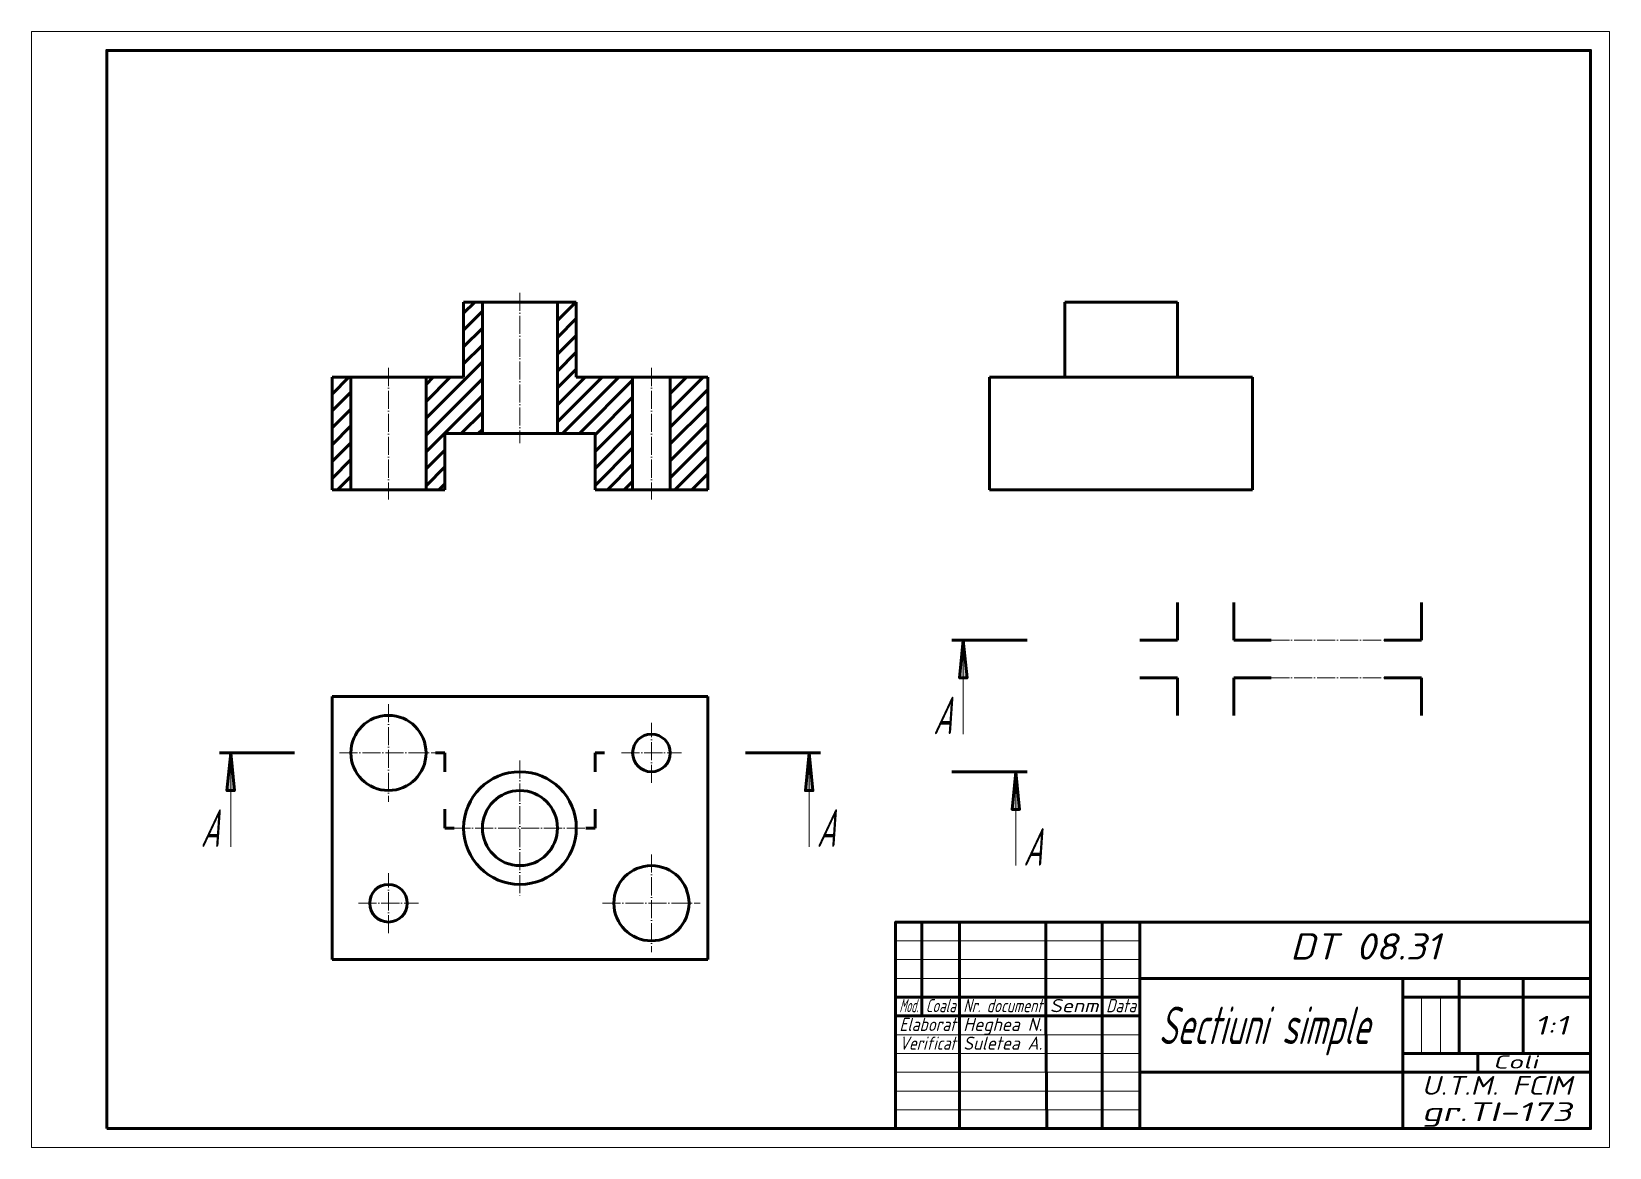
# Model space of a CAD drawing. Header units: millimetres. Extents: x 0 to 420, y 0 to 297.
import ezdxf
from ezdxf.enums import TextEntityAlignment as Align

# ---------------------------------------------------------------- set-up
doc = ezdxf.new("R2010")
doc.units = ezdxf.units.MM
doc.header["$LTSCALE"] = 0.2
doc.linetypes.add('ACAD_ISO04W100', pattern=[30, 24, -3, 0, -3])
for name, color, linetype, lineweight in [('Axe', 153, 'ACAD_ISO04W100', 20), ('Contur', 20, 'Continuous', 60), ('Sagheata', 22, 'Continuous', 60), ('Subțire', 51, 'Continuous', 20), ('Text10', 7, 'Continuous', 100), ('Text3.5', 7, 'Continuous', 35), ('Text5', 7, 'Continuous', 50), ('text7', 7, 'Continuous', 70)]:
    doc.layers.add(name, color=color, linetype=linetype, lineweight=lineweight)
doc.styles.get("Standard").update_dxf_attribs({"font": 'isocp.shx', "oblique": 15})
pattern_1 = [(45, (0, 125), (-2.245064, 2.245064), [])]

msp = doc.modelspace()

# ---------------------------------------------------------------- hatches: boundary and pattern name
at = {"layer": 'Contur'}
h = msp.add_hatch(dxfattribs=at)
h.set_pattern_fill('ANSI31', color=256)
h.set_pattern_definition(pattern_1)
h.paths.add_polyline_path([(85, 205), (80, 205), (80, 175), (85, 175)])
h.paths.add_polyline_path([(115, 205), (105, 205), (105, 175), (110, 175), (110, 190), (115, 190)])
h.paths.add_polyline_path([(120, 225), (115, 225), (115, 190), (120, 190)])
h = msp.add_hatch(dxfattribs=at)
h.set_pattern_fill('ANSI31', color=256)
h.set_pattern_definition(pattern_1)
h.paths.add_polyline_path([(145, 225), (140, 225), (140, 205), (140, 190), (145, 190)])
h.paths.add_polyline_path([(160, 205), (145, 205), (145, 190), (150, 190), (150, 175), (160, 175)])
h.paths.add_polyline_path([(180, 205), (170, 205), (170, 175), (180, 175)])
at = {"layer": 'Sagheata'}
h = msp.add_hatch(color=256, dxfattribs=at)
h.dxf.hatch_style = 1
h.paths.add_polyline_path([(247, 124.96), (248, 124.96), (248, 135)])
h.paths.add_polyline_path([(248, 124.96), (249, 124.96), (248, 135)])
h = msp.add_hatch(color=256, dxfattribs=at)
h.dxf.hatch_style = 1
h.paths.add_polyline_path([(52, 94.96), (53, 94.96), (53, 105)])
h.paths.add_polyline_path([(53, 94.96), (54, 94.96), (53, 105)])
h = msp.add_hatch(color=256, dxfattribs=at)
h.dxf.hatch_style = 1
h.paths.add_polyline_path([(207, 105), (207, 94.96), (208, 94.96)])
h.paths.add_polyline_path([(207, 105), (206, 94.96), (207, 94.96)])
h = msp.add_hatch(color=256, dxfattribs=at)
h.dxf.hatch_style = 1
h.paths.add_polyline_path([(262, 100), (262, 89.96), (263, 89.96)])
h.paths.add_polyline_path([(262, 100), (261, 89.96), (262, 89.96)])

# ---------------------------------------------------------------- linework, layer by layer
at = {"layer": 'Axe'}
for p, q in [((130, 227.46), (130, 187.46)), ((95, 207.46), (95, 172.46)), ((165, 207.46), (165, 172.46)), ((330, 135), (360, 135)), ((330, 125), (360, 125)), ((95, 118), (95, 92)), ((165, 97), (165, 113)), ((82, 105), (108, 105)), ((157, 105), (173, 105)), ((130, 103), (130, 67)), ((112, 85), (148, 85)), ((165, 78), (165, 52)), ((95, 57), (95, 73)), ((87, 65), (103, 65)), ((152, 65), (178, 65))]:
    msp.add_line(p, q, dxfattribs=at)
at = {"layer": 'Contur'}
for p, q in [((115, 205), (115, 225)), ((115, 225), (145, 225)), ((120, 225), (120, 190)), ((120, 225), (140, 225)), ((140, 205), (140, 225)), ((145, 225), (145, 205)), ((275, 205), (275, 225)), ((275, 225), (305, 225)), ((305, 225), (305, 205)), ((80, 205), (115, 205)), ((80, 205), (80, 175)), ((85, 205), (85, 175)), ((105, 205), (105, 175)), ((140, 190), (140, 205)), ((145, 205), (180, 205)), ((160, 205), (160, 175)), ((170, 205), (170, 175)), ((180, 205), (180, 175)), ((255, 175), (255, 205)), ((255, 205), (275, 205)), ((255, 205), (325, 205)), ((305, 205), (325, 205)), ((325, 175), (325, 205)), ((110, 175), (110, 190)), ((110, 190), (150, 190)), ((120, 190), (140, 190)), ((150, 190), (150, 175)), ((80, 175), (110, 175)), ((150, 175), (180, 175)), ((255, 175), (325, 175)), ((80, 120), (180, 120)), ((80, 50), (80, 120)), ((180, 120), (180, 50)), ((230, 60), (237, 60)), ((237, 60), (237, 35)), ((247, 35), (247, 60)), ((247, 60), (270, 60)), ((270, 35), (270, 60)), ((285, 35), (285, 60)), ((285, 60), (295, 60)), ((295, 60), (295, 40)), ((230, 53), (230, 28)), ((180, 50), (80, 50)), ((295, 45), (415, 45)), ((365, 40), (365, 45)), ((365, 45), (365, 40)), ((397, 45), (380, 45)), ((380, 45), (380, 40)), ((397, 40), (397, 45)), ((415, 45), (415, 40)), ((230, 35), (230, 40)), ((230, 40), (295, 40)), ((295, 40), (295, 35)), ((380, 40), (365, 40)), ((365, 40), (397, 40)), ((365, 25), (365, 40)), ((365, 40), (365, 25)), ((380, 40), (380, 25)), ((415, 40), (397, 40)), ((397, 40), (397, 25)), ((237, 35), (230, 35)), ((295, 35), (237, 35)), ((237, 35), (247, 35)), ((247, 35), (247, 5)), ((270, 35), (285, 35)), ((270.21, 5), (270, 35)), ((270, 35), (285, 35)), ((285, 35), (285, 5)), ((295, 35), (295, 5)), ((397, 25), (365, 25)), ((365, 25), (415, 25)), ((365, 20), (365, 25)), ((365, 25), (365, 20)), ((380, 25), (415, 25)), ((415, 25), (381, 25)), ((385, 20), (385, 25)), ((385, 25), (385, 20)), ((415, 25), (415, 20)), ((365, 20), (295, 20)), ((385, 20), (365, 20)), ((365.01, 5), (365.01, 20)), ((415, 20), (385, 20)), ((247, 5), (270.21, 5)), ((285, 5), (365.01, 5))]:
    msp.add_line(p, q, dxfattribs=at)
for points in [[(20, 5), (415, 5), (415, 292), (20, 292)], [(230, 5), (415, 5), (415, 60), (230, 60)]]:
    msp.add_lwpolyline(points, close=True, dxfattribs=at)
for centre, radius in [((95, 105), 10), ((165, 105), 5), ((130, 85), 15), ((130, 85), 10), ((165, 65), 10), ((95, 65), 5)]:
    msp.add_circle(centre, radius, dxfattribs=at)
at = {"layer": 'Sagheata'}
for p, q in [((305, 135), (305, 145)), ((320, 145), (320, 135)), ((370, 145), (370, 135)), ((245, 135), (265, 135)), ((295, 135), (305, 135)), ((320, 135), (330, 135)), ((370, 135), (360, 135)), ((295, 125), (305, 125)), ((305, 125), (305, 115)), ((320, 115), (320, 125)), ((320, 125), (330, 125)), ((370, 125), (360, 125)), ((370, 115), (370, 125)), ((50, 105), (70, 105)), ((107.5, 105), (110, 105)), ((110, 105), (110, 100)), ((152.5, 105), (150, 105)), ((150, 105), (150, 100)), ((210, 105), (190, 105)), ((265, 100), (245, 100)), ((110, 85), (110, 90)), ((150, 85), (150, 90)), ((112.5, 85), (110, 85)), ((147.5, 85), (150, 85))]:
    msp.add_line(p, q, dxfattribs=at)
at = {"layer": 'Sagheata', "lineweight": 20}
for p, q in [((248, 135), (248, 110)), ((53, 105), (53, 80)), ((207, 105), (207, 80)), ((262, 100), (262, 75))]:
    msp.add_line(p, q, dxfattribs=at)
at = {"layer": 'Sagheata'}
for points in [[(248, 135), (247, 124.96), (249, 124.96)], [(53, 105), (52, 94.96), (54, 94.96)], [(207, 105), (208, 94.96), (206, 94.96)], [(262, 100), (263, 89.96), (261, 89.96)]]:
    msp.add_lwpolyline(points, close=True, dxfattribs=at)
at = {"layer": 'Subțire'}
for p, q in [((230, 55), (295, 55)), ((230, 50), (295, 50)), ((230, 45), (295, 45)), ((370, 40), (370, 25)), ((375, 40), (375, 25)), ((230, 30), (295, 30)), ((230, 25), (295, 25)), ((230, 20), (295, 20)), ((230, 15), (295, 15)), ((230, 10), (295, 10))]:
    msp.add_line(p, q, dxfattribs=at)
msp.add_lwpolyline([(0, 0), (420, 0), (420, 297), (0, 297)], close=True, dxfattribs=at)

# ---------------------------------------------------------------- texts
at = {"layer": 'Text10', "oblique": 15}
for s, width, p, p2 in [('A', 0.666667, (240, 110), (245, 110)), ('A', 0.666667, (45, 80), (50, 80)), ('A', 0.666667, (209, 80), (214, 80)), ('A', 0.666667, (264, 75), (269, 75)), ('Sectiuni simple ', 0.651997, (300, 27.5), (360, 27.5))]:
    msp.add_text(s, height=10, dxfattribs=dict(at, width=width)).set_placement(p, p2, align=Align.FIT)
at = {"layer": 'Text3.5', "oblique": 15}
for s, width, p, p2 in [('Mod.', 0.58309, (231, 36), (236, 36)), ('Coala', 0.740614, (238, 36), (246, 36)), ('Nr. document', 0.794702, (248, 36), (269, 36)), ('Senm', 1.243799, (271, 36), (284, 36)), ('Data', 0.850896, (286, 36), (294, 36)), ('Elaborat', 0.865801, (231, 31), (246, 31)), ('Heghea N.', 1.061947, (248, 31), (269, 31)), ('Verificat', 0.832178, (231, 26), (246, 26)), ('Suletea A.', 0.991736, (248, 26), (269, 26)), ('Coli', 1.758242, (389, 21), (401, 21))]:
    msp.add_text(s, height=3.5, dxfattribs=dict(at, width=width)).set_placement(p, p2, align=Align.FIT)
at = {"layer": 'Text5', "oblique": 15}
for s, width, p, p2 in [('1:1', 1.565217, (400, 30), (409, 30)), ('U.T.M. FCIM', 1.28, (370, 14), (410, 14)), ('gr.TI-173', 1.541004, (370, 7), (410, 7))]:
    msp.add_text(s, height=5, dxfattribs=dict(at, width=width)).set_placement(p, p2, align=Align.FIT)
at = {"layer": 'text7', "oblique": 15, "width": 1.203008}
msp.add_text('DT 08.31', height=7, dxfattribs=at).set_placement((335, 50), (375, 50), align=Align.FIT)

doc.saveas('drawing.dxf')
